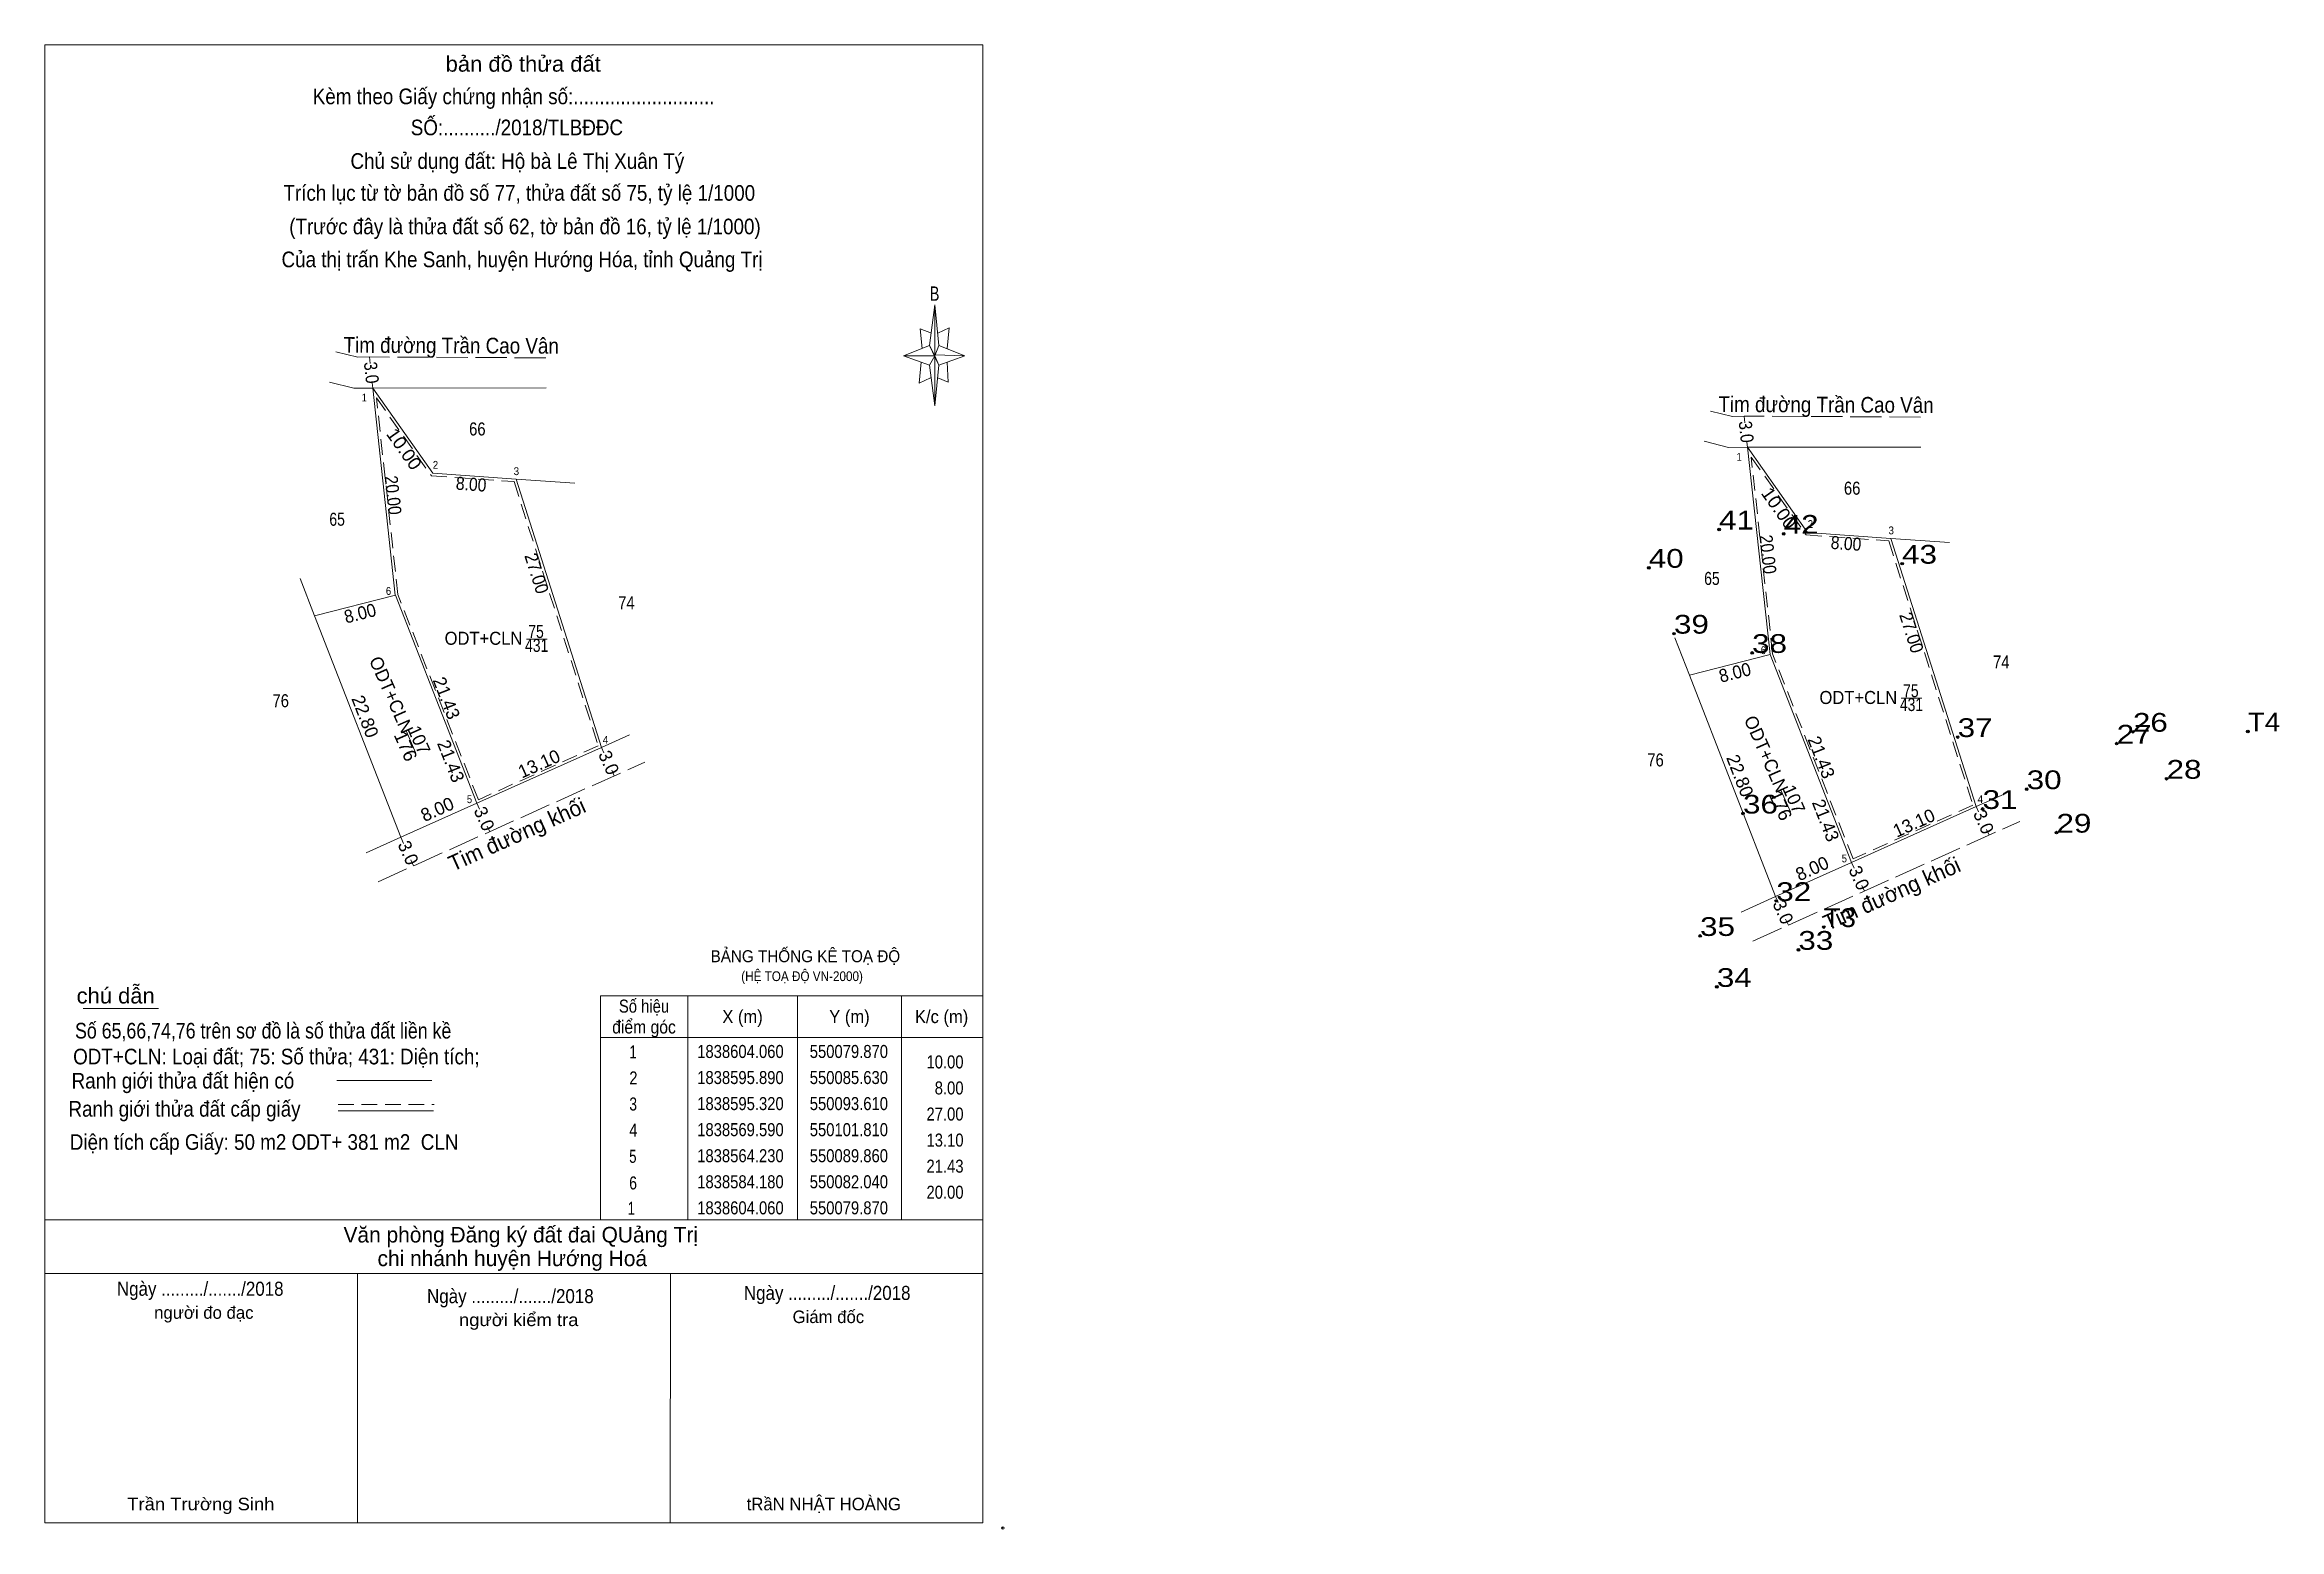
# Model space of a CAD drawing. Header units: metres. Extents: x 549917 to 550131, y 1838500 to 1838643.
import ezdxf
from ezdxf.enums import TextEntityAlignment as Align

# ---------------------------------------------------------------- set-up
doc = ezdxf.new("R2010")
doc.units = ezdxf.units.M
doc.header["$LTSCALE"] = 0.5
doc.header["$PDMODE"] = 32
doc.header["$PDSIZE"] = 0.25
doc.linetypes.add('LONG_DASHED', pattern=[7.5, 6, -1.5])
doc.linetypes.add('MEDIUM_DASHED', pattern=[4.5, 3, -1.5])
for name, color, linetype, lineweight in [('1', 7, 'MEDIUM_DASHED', 13), ('10', 7, 'Continuous', 13), ('17', 7, 'Continuous', 13), ('2', 7, 'Continuous', 13), ('22', 7, 'LONG_DASHED', 13), ('23', 7, 'Continuous', 13), ('28', 7, 'Continuous', 13), ('5', 7, 'Continuous', 13), ('6', 7, 'Continuous', 13), ('63', 7, 'Continuous', 13)]:
    doc.layers.add(name, color=color, linetype=linetype, lineweight=lineweight)
doc.layers.add('12', color=7, linetype='Continuous')
doc.layers.add('7', color=7, linetype='Continuous')

msp = doc.modelspace()

# ---------------------------------------------------------------- linework, layer by layer
at = {"layer": '1', "linetype": 'Continuous'}
msp.add_line((549916.53, 1838529.95), (550006.53, 1838529.95), dxfattribs=at)
at = {"layer": '1'}
for points in [[(549948.35, 1838608.8), (549953.62, 1838601.33), (549961.55, 1838600.76), (549969.63, 1838575.41), (549958.13, 1838570.25), (549950.41, 1838589.92)], [(550080.22, 1838603.12), (550085.49, 1838595.65), (550093.42, 1838595.08), (550101.5, 1838569.73), (550090, 1838564.57), (550082.28, 1838584.24)]]:
    msp.add_lwpolyline(points, close=True, dxfattribs=at)
at = {"layer": '10'}
for p, q in [((549947.68, 1838612.72), (549947.75, 1838612.09)), ((549947.95, 1838610.23), (549948, 1838609.74)), ((550079.55, 1838607.04), (550079.62, 1838606.41)), ((550079.82, 1838604.55), (550079.87, 1838604.06)), ((549967.38, 1838600.6), (549961.74, 1838601)), ((550099.25, 1838594.92), (550093.61, 1838595.32)), ((549941.03, 1838591.47), (549942.42, 1838587.89)), ((550072.9, 1838585.79), (550074.29, 1838582.21)), ((549970.17, 1838574.75), (549969.94, 1838575.27)), ((549971.17, 1838572.53), (549970.92, 1838573.08)), ((549958.24, 1838569.35), (549957.99, 1838569.91)), ((550102.04, 1838569.07), (550101.81, 1838569.59)), ((549950.95, 1838566.06), (549950.69, 1838566.64)), ((549959.22, 1838567.17), (549958.98, 1838567.7)), ((550103.04, 1838566.85), (550102.79, 1838567.4)), ((549951.92, 1838563.9), (549951.66, 1838564.47)), ((550090.11, 1838563.67), (550089.86, 1838564.23)), ((550091.09, 1838561.49), (550090.85, 1838562.02)), ((550082.82, 1838560.38), (550082.56, 1838560.96)), ((550083.79, 1838558.22), (550083.53, 1838558.79))]:
    msp.add_line(p, q, dxfattribs=at)
for points in [[(549953.76, 1838601.57), (549948, 1838609.74), (549950.16, 1838589.86)], [(550085.63, 1838595.89), (550079.87, 1838604.06), (550082.04, 1838584.18)], [(549953.76, 1838601.57), (549961.74, 1838601), (549969.94, 1838575.27)], [(550085.63, 1838595.89), (550093.61, 1838595.32), (550101.81, 1838569.59)], [(549957.99, 1838569.91), (549950.17, 1838589.86), (549942.42, 1838587.89), (549950.69, 1838566.64)], [(550089.86, 1838564.23), (550082.04, 1838584.18), (550074.29, 1838582.21), (550082.56, 1838560.96)]]:
    msp.add_lwpolyline(points, dxfattribs=at)
at = {"layer": '17'}
for p, q in [((549920.22, 1838550.21), (549927.46, 1838550.21)), ((549916.53, 1838500.88), (549916.55, 1838524.79)), ((549946.53, 1838500.85), (549946.55, 1838524.77)), ((549976.53, 1838500.83), (549976.55, 1838524.74))]:
    msp.add_line(p, q, dxfattribs=at)
at = {"layer": '2'}
msp.add_line((549964.64, 1838609.76), (549948, 1838609.74), dxfattribs=at)
at = {"layer": '22'}
for p, q in [((549964.61, 1838612.64), (549947.68, 1838612.72)), ((550096.48, 1838606.96), (550079.55, 1838607.04)), ((549948.51, 1838562.38), (549974.1, 1838573.85)), ((550080.39, 1838556.69), (550105.98, 1838568.17))]:
    msp.add_line(p, q, dxfattribs=at)
for points in [[(549947.68, 1838612.72), (549946.57, 1838612.69), (549944.46, 1838613.21)], [(550079.55, 1838607.04), (550078.44, 1838607.01), (550076.33, 1838607.53)]]:
    msp.add_lwpolyline(points, dxfattribs=at)
at = {"layer": '23'}
for p, q in [((549964.64, 1838609.76), (549948, 1838609.74)), ((550096.51, 1838604.08), (550079.87, 1838604.06)), ((549969.94, 1838575.27), (549957.99, 1838569.91)), ((549969.94, 1838575.27), (549972.62, 1838576.47)), ((550101.81, 1838569.59), (550104.49, 1838570.79)), ((549950.68, 1838566.64), (549957.98, 1838569.91)), ((550101.81, 1838569.59), (550089.86, 1838564.23)), ((549947.37, 1838565.16), (549950.68, 1838566.64)), ((550082.55, 1838560.95), (550089.86, 1838564.23)), ((550079.25, 1838559.47), (550082.56, 1838560.96))]:
    msp.add_line(p, q, dxfattribs=at)
for points in [[(549948, 1838609.74), (549946.18, 1838609.72), (549943.84, 1838610.32)], [(550079.87, 1838604.06), (550078.05, 1838604.04), (550075.71, 1838604.64)]]:
    msp.add_lwpolyline(points, dxfattribs=at)
at = {"layer": '28'}
for p, q in [((549962.74, 1838585.66), (549964.72, 1838585.66)), ((550094.61, 1838579.98), (550096.59, 1838579.98)), ((549951.22, 1838576.79), (549952.11, 1838574.77)), ((550083.09, 1838571.11), (550083.98, 1838569.09))]:
    msp.add_line(p, q, dxfattribs=at)
at = {"layer": '5'}
for p, q in [((550001.4, 1838613.82), (550001.9, 1838617.72)), ((550002.3, 1838613.82), (550004.8, 1838612.82)), ((550001.4, 1838611.92), (549998.9, 1838612.82)), ((550002.3, 1838611.92), (550001.9, 1838608.02)), ((550003.1, 1838612.22), (550003.2, 1838610.32)), ((550003.2, 1838610.32), (550002.2, 1838610.72))]:
    msp.add_line(p, q, dxfattribs=at)
for points in [[(549916.53, 1838642.68), (550006.53, 1838642.68), (550006.53, 1838500.88), (549916.53, 1838500.88)], [(550001.9, 1838617.72), (550002.3, 1838613.82), (550001.9, 1838612.82)], [(550001.9, 1838612.82), (549998.9, 1838612.82), (550001.4, 1838613.82), (550002.3, 1838611.92), (550004.8, 1838612.82), (550001.9, 1838612.92)], [(550001.9, 1838612.82), (550001.9, 1838608.02), (550001.4, 1838611.92)]]:
    msp.add_lwpolyline(points, close=True, dxfattribs=at)
for points in [[(550001.6, 1838615.02), (550000.5, 1838615.42), (550000.7, 1838613.52)], [(550002.2, 1838615.02), (550003.3, 1838615.52), (550003.1, 1838613.52)], [(550001.9, 1838612.82), (550001.4, 1838613.82), (549998.9, 1838612.82)], [(550000.6, 1838612.22), (550000.4, 1838610.22), (550001.5, 1838610.72)], [(550001.9, 1838612.82), (550002.3, 1838611.92), (550004.8, 1838612.82)]]:
    msp.add_lwpolyline(points, dxfattribs=at)
at = {"layer": '6'}
for p, q in [((549944.54, 1838543.31), (549953.68, 1838543.31)), ((549944.68, 1838540.39), (549953.82, 1838540.39)), ((549916.53, 1838529.94), (550006.53, 1838529.94)), ((549916.53, 1838529.94), (550006.53, 1838529.94)), ((549916.53, 1838524.78), (550006.53, 1838524.78))]:
    msp.add_line(p, q, dxfattribs=at)
at = {"layer": '6', "linetype": 'MEDIUM_DASHED'}
msp.add_line((549944.68, 1838541.01), (549953.88, 1838541.01), dxfattribs=at)
at = {"layer": '6'}
msp.add_point((550008.43, 1838500.38), dxfattribs=at)
at = {"layer": '63'}
for p, q in [((549978.23, 1838551.44), (549978.23, 1838529.94)), ((549988.73, 1838551.44), (549988.73, 1838529.94)), ((549998.73, 1838551.44), (549998.73, 1838529.94)), ((549969.83, 1838547.44), (550006.53, 1838547.44))]:
    msp.add_line(p, q, dxfattribs=at)
msp.add_lwpolyline([(549969.83, 1838551.44), (550006.53, 1838551.44), (550006.53, 1838529.94), (549969.83, 1838529.94)], close=True, dxfattribs=at)
at = {"layer": '7'}
for p in [(550077.14, 1838596.17), (550083.34, 1838595.76), (550070.4, 1838592.5), (550094.7, 1838592.89), (550072.82, 1838586.18), (550080.31, 1838584.33), (550116.84, 1838576.77), (550127.87, 1838576.8), (550100.03, 1838576.26), (550115.28, 1838575.63), (550106.65, 1838571.26), (550120.07, 1838572.26), (550079.44, 1838568.92), (550102.42, 1838569.36), (550109.51, 1838567.09), (550082.63, 1838560.53), (550087.18, 1838558.03), (550075.32, 1838557.18), (550084.75, 1838555.85), (550076.93, 1838552.29)]:
    msp.add_point(p, dxfattribs=at)

# ---------------------------------------------------------------- texts
at = {"layer": '1'}
for s, height, width, p in [('BẢNG THỐNG KÊ TOẠ ĐỘ ', 1.15, 0.95, (549989.7, 1838554.66)), ('(HỆ TOẠ ĐỘ VN-2000)', 0.9335, 0.9, (549989.18, 1838552.85))]:
    msp.add_text(s, height=height, dxfattribs=dict(at, width=width)).set_placement(p, align=Align.CENTER)
at = {"layer": '12'}
for s, width, p in [('41', 1.25, (550077.14, 1838596.17)), ('42', 1.25, (550083.34, 1838595.76)), ('40', 1.25, (550070.4, 1838592.5)), ('43', 1.25, (550094.7, 1838592.89)), ('39', 1.25, (550072.82, 1838586.18)), ('38', 1.25, (550080.31, 1838584.33)), ('37', 1.25, (550100.03, 1838576.26)), ('27', 1.25, (550115.28, 1838575.63)), ('26', 1.25, (550116.84, 1838576.77)), ('T4', 1.1, (550127.87, 1838576.8)), ('30', 1.25, (550106.65, 1838571.26)), ('28', 1.25, (550120.07, 1838572.26)), ('36', 1.25, (550079.44, 1838568.92)), ('31', 1.25, (550102.42, 1838569.36)), ('29', 1.25, (550109.51, 1838567.09)), ('32', 1.25, (550082.63, 1838560.53)), ('T3', 1.1, (550087.18, 1838558.03)), ('35', 1.25, (550075.32, 1838557.18)), ('33', 1.25, (550084.75, 1838555.85)), ('34', 1.25, (550076.93, 1838552.29))]:
    msp.add_text(s, height=1.8, dxfattribs=dict(at, width=width)).set_placement(p)
at = {"layer": '2'}
for s, width, p in [(' 1', 0.9, (549947.44, 1838608.45)), (' 2', 0.9, (549954.27, 1838602)), (' 1', 0.9, (550079.32, 1838602.77)), (' 3', 0.95, (549962.04, 1838601.39)), (' 2', 0.9, (550086.15, 1838596.32)), (' 3', 0.95, (550093.92, 1838595.71)), (' 6', 0.9, (549949.76, 1838589.9)), (' 6', 0.9, (550081.64, 1838584.22)), (' 4', 0.95, (549970.59, 1838575.61)), (' 5', 0.9, (549957.53, 1838569.92)), (' 4', 0.95, (550102.47, 1838569.93)), (' 5', 0.9, (550089.41, 1838564.24))]:
    msp.add_text(s, height=0.75, dxfattribs=dict(at, width=width)).set_placement(p, align=Align.RIGHT)
at = {"layer": '2', "width": 0.95}
for p in [(549946.936, 1838587.5254), (550078.816, 1838581.8454)]:
    msp.add_text('8.00', height=1.25, rotation=14.262, dxfattribs=at).set_placement(p, align=Align.CENTER)
at = {"layer": '2'}
for s, rotation, p in [('22.80', 291.265, (549946.6866, 1838578.0117)), ('21.43', 291.404, (549954.9096, 1838573.7231)), ('22.80', 291.265, (550078.5666, 1838572.3317)), ('8.00', 24.13, (549954.4445, 1838568.7574)), ('21.43', 291.404, (550086.7896, 1838568.0431)), ('8.00', 24.13, (550086.3295, 1838563.0796))]:
    msp.add_text(s, height=1.25, rotation=rotation, dxfattribs=at).set_placement(p, align=Align.CENTER)
for s, width, p in [(' 1', 0.75, (549972.8, 1838545.43)), (' 2', 0.85, (549972.805, 1838542.93)), (' 3', 0.8, (549972.795, 1838540.43)), (' 4', 0.85, (549972.8, 1838537.93)), ('5', 0.75, (549972.95, 1838535.41)), (' 1', 0.75, (549972.63, 1838530.43))]:
    msp.add_text(s, height=1.25, dxfattribs=dict(at, width=width)).set_placement(p, align=Align.CENTER)
at = {"layer": '23', "width": 0.9}
for p in [(549947.2542, 1838611.1567), (550079.1342, 1838605.4767)]:
    msp.add_text('3.0', height=1.25, rotation=276.129, dxfattribs=at).set_placement(p, align=Align.CENTER)
at = {"layer": '23'}
for p in [(549970.0748, 1838573.5509), (549958.1248, 1838568.1709), (550101.9548, 1838567.871), (549950.8348, 1838564.9009), (550090.0048, 1838562.491), (550082.7148, 1838559.221)]:
    msp.add_text('3.0', height=1.25, rotation=294.176, dxfattribs=at).set_placement(p, align=Align.CENTER)
at = {"layer": '28'}
for s, height, rotation, width, p in [('Tim đường Trần Cao Vân', 1.5, 359.729, 0.9, (549955.5215, 1838613.0825)), ('Tim đường Trần Cao Vân', 1.5, 359.729, 0.9, (550087.4015, 1838607.4025)), ('176', 1.25, 293.9, 1.05, (549950.5846, 1838575.1282)), ('176', 1.25, 293.9, 1.05, (550082.4646, 1838569.4482))]:
    msp.add_text(s, height=height, rotation=rotation, dxfattribs=dict(at, width=width)).set_placement(p, align=Align.CENTER)
for s, width, p in [('66', 0.85, (549958.03, 1838605.19)), ('66', 0.85, (550089.91, 1838599.51)), ('65 ', 0.8, (549944.765, 1838596.53)), ('65 ', 0.8, (550076.645, 1838590.85)), ('74', 0.85, (549972.335, 1838588.52)), ('ODT+CLN', 0.95, (549958.62, 1838585.11)), ('431', 0.8, (549963.72, 1838584.43)), ('75', 0.8, (549963.66, 1838585.76)), ('74', 0.85, (550104.215, 1838582.84)), ('75', 0.8, (550095.54, 1838580.08)), ('76', 0.85, (549939.17, 1838579.12)), ('ODT+CLN', 0.95, (550090.5, 1838579.43)), ('431', 0.8, (550095.6, 1838578.75)), ('76', 0.85, (550071.05, 1838573.44))]:
    msp.add_text(s, height=1.25, dxfattribs=dict(at, width=width)).set_placement(p, align=Align.CENTER)
for s, height, rotation, p in [('ODT+CLN', 1.25, 293.9, (549949.2094, 1838580.0582)), ('107 ', 1.25, 293.9, (549951.9711, 1838575.5182)), ('ODT+CLN', 1.25, 293.9, (550081.0894, 1838574.3782)), ('Tim đường khối', 1.5, 24.156, (549962.1381, 1838566.2281)), ('107 ', 1.25, 293.9, (550083.8511, 1838569.8382)), ('Tim đường khối', 1.5, 24.156, (550094.0181, 1838560.5481))]:
    msp.add_text(s, height=height, rotation=rotation, dxfattribs=at).set_placement(p, align=Align.CENTER)
at = {"layer": '5'}
for s, height, width, p in [('bản đồ thửa đất', 1.5, 1.05, (549962.43, 1838640.09)), ('Kèm theo Giấy chứng nhận số:...........................', 1.5, 0.9, (549961.51, 1838636.97)), ('SỐ:........../2018/TLBĐĐC', 1.5, 0.9, (549961.825, 1838633.99)), ('Chủ sử dụng đất: Hộ bà Lê Thị Xuân Tý', 1.5, 0.9, (549961.87, 1838630.77)), ('Trích lục từ tờ bản đồ số 77, thửa đất số 75, tỷ lệ 1/1000 ', 1.5, 0.9, (549962.305, 1838627.71)), ('(Trước đây là thửa đất số 62, tờ bản đồ 16, tỷ lệ 1/1000)', 1.5, 0.9, (549962.6, 1838624.49)), ('Của thị trấn Khe Sanh, huyện Hướng Hóa, tỉnh Quảng Trị', 1.5, 0.9, (549962.32, 1838621.33)), ('B', 1.378, 0.75, (550001.89, 1838618.11))]:
    msp.add_text(s, height=height, dxfattribs=dict(at, width=width)).set_placement(p, align=Align.CENTER)
at = {"layer": '6'}
for s, width, p in [('chú dẫn', 1.05, (549919.59, 1838550.7)), ('Số 65,66,74,76 trên sơ đồ là số thửa đất liền kề', 0.85, (549919.44, 1838547.34)), ('ODT+CLN: Loại đất; 75: Số thửa; 431: Diện tích;', 0.9, (549919.26, 1838544.86)), ('Ranh giới thửa đất hiện có ', 0.9, (549919.11, 1838542.54)), ('Ranh giới thửa đất cấp giấy', 0.9, (549918.81, 1838539.84)), ('Diện tích cấp Giấy: 50 m2 ODT+ 381 m2  CLN', 0.9, (549918.94, 1838536.66))]:
    msp.add_text(s, height=1.5, dxfattribs=dict(at, width=width)).set_placement(p)
for s, height, p in [(' Văn phòng Đăng ký đất đai QUảng Trị', 1.5, (549961.92, 1838527.77)), ('chi nhánh huyện Hướng Hoá', 1.5, (549961.385, 1838525.5)), ('người đo đạc', 1.2, (549931.795, 1838520.45)), ('Giám đốc', 1.2, (549991.705, 1838520.04)), ('tRầN NHẬT HOÀNG', 1.2, (549991.265, 1838502.08))]:
    msp.add_text(s, height=height, dxfattribs=at).set_placement(p, align=Align.CENTER)
for s, height, width, p in [('Ngày ........./......./2018', 1.35, 0.9, (549931.45, 1838522.66)), ('Ngày ........./......./2018', 1.35, 0.9, (549961.2, 1838521.95)), ('Ngày ........./......./2018', 1.35, 0.9, (549991.59, 1838522.26)), ('người kiểm tra', 1.2, 1.1, (549962, 1838519.75)), ('Trần Trường Sinh', 1.2, 1.1, (549931.51, 1838502.08))]:
    msp.add_text(s, height=height, dxfattribs=dict(at, width=width)).set_placement(p, align=Align.CENTER)
at = {"layer": '63'}
for s, rotation, width, p in [('10.00', 305.185, 1.05, (549950.5007, 1838603.5351)), ('20.00', 276.229, 0.9, (549949.3344, 1838599.3978)), ('8.00', 355.914, 0.9, (549957.3955, 1838599.8968)), ('10.00', 305.185, 1.05, (550082.3771, 1838597.8601)), ('20.00', 276.229, 0.9, (550081.2144, 1838593.7178)), ('8.00', 355.914, 0.9, (550089.2805, 1838594.2164)), ('27.00', 287.677, 0.95, (549963.1304, 1838591.7748)), ('27.00', 287.677, 0.95, (550095.012, 1838586.0898))]:
    msp.add_text(s, height=1.25, rotation=rotation, dxfattribs=dict(at, width=width)).set_placement(p, align=Align.CENTER)
for s, rotation, p in [('21.43', 291.404, (549954.4896, 1838579.7731)), ('13.10', 24.158, (549964.2092, 1838573.1264)), ('21.43', 291.404, (550086.3696, 1838574.0931)), ('13.10', 24.158, (550096.0892, 1838567.4464))]:
    msp.add_text(s, height=1.25, rotation=rotation, dxfattribs=at).set_placement(p, align=Align.CENTER)
for s, width, p in [('Số hiệu', 0.85, (549974.02, 1838549.82)), ('điểm góc', 0.9, (549974.02, 1838547.82)), ('X (m)', 0.95, (549983.47, 1838548.82)), ('Y (m)', 0.95, (549993.725, 1838548.82)), ('K/c (m)', 0.95, (550002.565, 1838548.82)), ('1838604.060', 0.85, (549983.27, 1838545.47)), ('550079.870', 0.85, (549993.67, 1838545.47)), ('1838595.890', 0.85, (549983.27, 1838542.97)), ('550085.630', 0.85, (549993.67, 1838542.97)), ('1838595.320', 0.85, (549983.27, 1838540.47)), ('550093.610', 0.85, (549993.67, 1838540.47)), ('1838569.590', 0.85, (549983.27, 1838537.97)), ('550101.810', 0.85, (549993.67, 1838537.97)), ('1838564.230', 0.85, (549983.27, 1838535.47)), ('550089.860', 0.85, (549993.67, 1838535.47)), ('6', 0.8, (549972.97, 1838532.86)), ('1838584.180', 0.85, (549983.27, 1838532.97)), ('550082.040', 0.85, (549993.67, 1838532.97)), ('1838604.060', 0.85, (549983.27, 1838530.47)), ('550079.870', 0.85, (549993.67, 1838530.47))]:
    msp.add_text(s, height=1.25, dxfattribs=dict(at, width=width)).set_placement(p, align=Align.CENTER)
at = {"layer": '63', "width": 0.85}
for s, p in [('10.00', (550004.67, 1838544.47)), ('8.00', (550004.67, 1838541.97)), ('27.00', (550004.67, 1838539.47)), ('13.10', (550004.67, 1838536.97)), ('21.43', (550004.67, 1838534.47)), ('20.00', (550004.67, 1838531.97))]:
    msp.add_text(s, height=1.25, dxfattribs=at).set_placement(p, align=Align.RIGHT)

doc.saveas('drawing.dxf')
